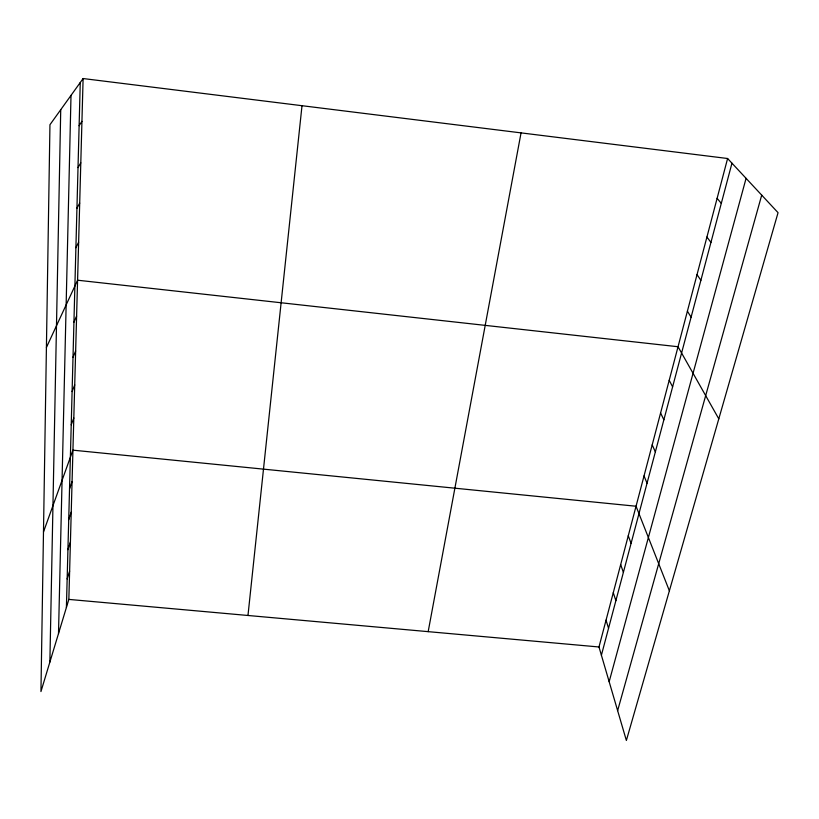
<?xml version="1.0" encoding="UTF-8"?>
<svg xmlns="http://www.w3.org/2000/svg" width="819" height="819" viewBox="0 0 819 819"><rect width="100%" height="100%" fill="white"/><g stroke="black" fill="none" stroke-linecap="round" stroke-linejoin="round"><path stroke-width="1.23" d="M49.877 662.09L60.729 109.715M58.507 633.558L71.007 95.403M66.4 607.503L80.262 82.504M83.108 78.542L49.949 124.734L40.95 691.564L68.847 599.406L83.108 78.542L727.6 158.507L778.05 212.674L626.371 740.458L598.986 646.979L727.6 158.507M247.973 615.489L302.006 105.702M428.173 631.654L521.048 132.883M601.402 655.22L731.961 163.186M609.162 681.705L746.078 178.347M617.639 710.636L761.711 195.127M67.158 578.961L69.625 571.038M67.926 549.692L70.424 541.953M68.724 519.686L71.243 512.131M69.533 488.902L72.082 481.541M43.479 531.961L72.932 450.163L636.046 506.234L669.379 590.796M71.222 424.866L73.823 417.966M72.103 391.564L74.724 384.899M73.004 357.35L75.655 350.952M73.935 322.184L76.607 316.062M46.407 347.481L77.59 280.211L678.04 346.734L718.795 418.847M75.901 247.727L78.624 242.219M76.945 208.261L79.699 203.112M78.01 167.608L80.805 162.827M79.115 125.716L81.941 121.325M68.847 599.406L598.986 646.979M717.116 198.341L721.293 203.378M706.93 237.039L710.933 242.414M697.03 274.631L700.869 280.323M687.407 311.179L691.093 317.178M669.205 380.313L672.614 386.844M660.585 413.022L663.871 419.789M652.2 444.891L655.354 451.883M644.021 475.952L647.051 483.159M628.265 535.78L631.08 543.366M620.679 564.598L623.382 572.368M613.277 592.721L615.878 600.655M606.05 620.178L608.548 628.265"/></g></svg>
